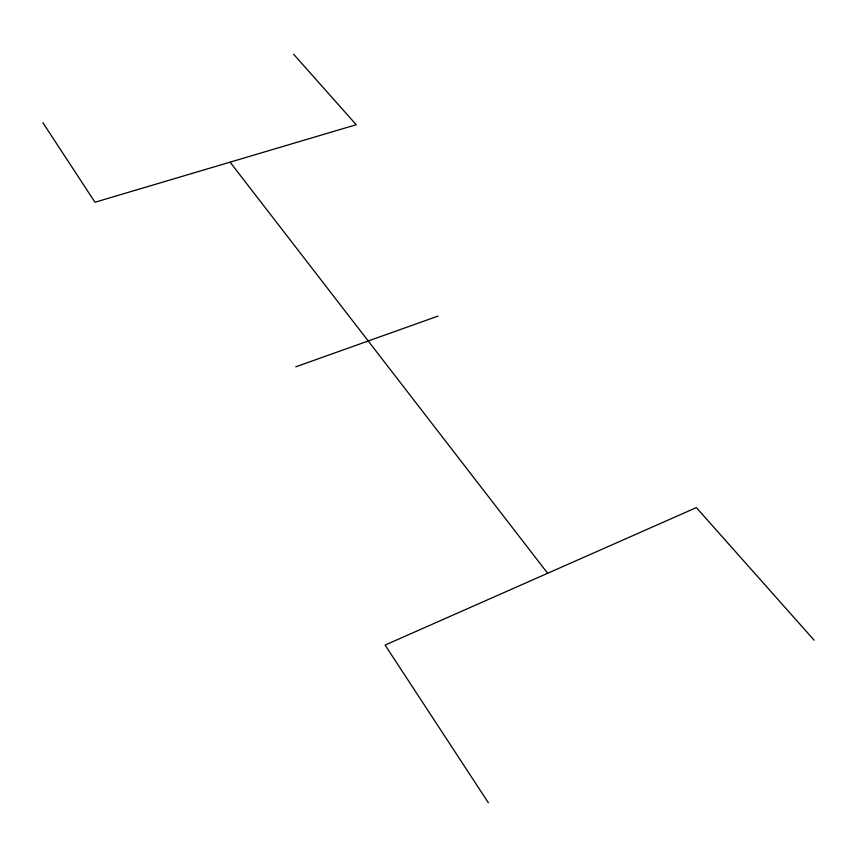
<?xml version="1.0" encoding="UTF-8"?>
<svg xmlns="http://www.w3.org/2000/svg" width="857" height="857" viewBox="0 0 857 857"><rect width="100%" height="100%" fill="white"/><g stroke="black" fill="none" stroke-linecap="round" stroke-linejoin="round"><path stroke-width="1.29" d="M295.772 366.828L437.916 316.126M293.608 54.227L356.233 124.726L94.988 202.241L42.85 122.658M814.15 640.211L696.355 507.601L385.082 645.085L488.383 802.773M230.083 162.155L547.655 573.279"/></g></svg>
